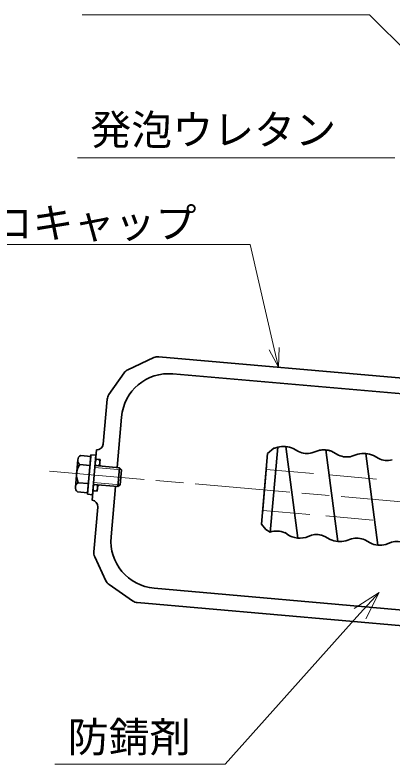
# Model space of a CAD drawing. Units: millimetres at full size, sheet at 1:2.5; details may follow other scales. Extents: x 1511 to 3191, y -1791 to -588.
# Drawn here: x 1894.2 to 2013.4, y -1025 to -788.3 of the extents above; entities that cross this region are included whole.
import ezdxf
from ezdxf.enums import TextEntityAlignment as Align

# ---------------------------------------------------------------- set-up
doc = ezdxf.new("R2010")
doc.units = ezdxf.units.MM
doc.header["$LTSCALE"] = 2.5
for name, pattern in [('CHAIN', [18.5, 12, -1.5, 3.5, -1.5]), ('CHAIN_DOUBLE_DASH', [23.5, 12, -1.5, 3.5, -1.5, 3.5, -1.5]), ('DASHED_SPACED', [12, 6, -6])]:
    doc.linetypes.add(name, pattern=pattern)
for name, color, linetype, lineweight in [('0_2', 7, 'Continuous', 13), ('1 外形線', 7, 'Continuous', 35), ('2 細線', 3, 'Continuous', 20), ('3 隠れ線', 2, 'DASHED_SPACED', 18), ('4 中心線', 1, 'CHAIN', 18), ('5 想像線', 6, 'CHAIN_DOUBLE_DASH', 18), ('6 寸法線', 4, 'Continuous', 18)]:
    doc.layers.add(name, color=color, linetype=linetype, lineweight=lineweight)
doc.styles.add('ＭＳ ゴシック', font='')
doc.styles.get('ＭＳ ゴシック').set_extended_font_data('MS Gothic')

msp = doc.modelspace()

# ---------------------------------------------------------------- linework, layer by layer
at = {"layer": '0_2'}
for p, q in [((1974.565, -894.144), (1977.486, -899.626)), ((1977.486, -899.626), (1976.131, -893.781)), ((1977.486, -899.626), (1977.697, -893.418)), ((2009.258, -970.773), (2001.451, -975.86)), ((2009.258, -970.773), (2003.246, -977.471)), ((2005.041, -979.082), (2009.258, -970.773))]:
    msp.add_line(p, q, dxfattribs=at)
at = {"layer": '1 外形線'}
for p, q in [((1929.894, -900.419), (1938.116, -896.585)), ((2036.082, -904.753), (1939.645, -896.316)), ((1923.891, -908.292), (1928.705, -901.417)), ((2035.611, -909.731), (1944.138, -901.728)), ((1923.36, -909.751), (1922.123, -923.893)), ((1927.888, -915.363), (1926.493, -931.302)), ((1975.975, -925.244), (1974.063, -926.849)), ((1977.245, -924.9), (1974.886, -951.863)), ((1976.333, -925.155), (1977.245, -924.9)), ((1979.775, -924.67), (1983.616, -953.615)), ((1983.85, -926.297), (1982.159, -925.33)), ((1918.16, -927.789), (1914.972, -927.51)), ((1918.201, -927.315), (1917.112, -939.767)), ((1919.795, -927.454), (1918.201, -927.315)), ((1918.706, -939.906), (1919.795, -927.454)), ((1919.956, -925.711), (1919.259, -933.681)), ((1972.102, -949.263), (1974.063, -926.849)), ((1989.896, -926.007), (1988.063, -926.666)), ((1989.896, -926.007), (1988.063, -926.665)), ((1992.426, -925.777), (1996.268, -954.722)), ((1996.502, -927.404), (1994.811, -926.437)), ((2002.548, -927.114), (2000.715, -927.772)), ((2005.078, -926.884), (2008.92, -955.829)), ((2009.154, -928.511), (2007.463, -927.544)), ((1913.294, -937.506), (1914.049, -928.879)), ((1917.153, -939.292), (1918.16, -927.789)), ((1921.089, -928.822), (1919.694, -928.7)), ((1921.089, -928.822), (1920.915, -930.814)), ((1917.908, -930.665), (1914.72, -930.386)), ((1919.512, -930.692), (1927.269, -931.37)), ((1921.413, -930.858), (1920.958, -930.316)), ((1926.746, -937.347), (1927.269, -931.37)), ((1927.269, -931.37), (1927.826, -932.035)), ((1927.826, -932.035), (1927.41, -936.79)), ((1973.707, -930.916), (1972.399, -945.859)), ((1917.405, -936.417), (1914.217, -936.138)), ((1918.997, -936.67), (1918.561, -941.651)), ((1918.989, -936.669), (1926.746, -937.347)), ((1920.217, -938.784), (1920.392, -936.792)), ((1920.89, -936.835), (1920.348, -937.29)), ((1927.41, -936.79), (1926.746, -937.347)), ((1917.153, -939.292), (1913.965, -939.013)), ((1920.217, -938.784), (1918.823, -938.662)), ((1925.97, -937.28), (1924.576, -953.219)), ((1917.112, -939.767), (1918.706, -939.906)), ((1920.379, -943.817), (1919.142, -957.959)), ((1972.102, -949.263), (1973.465, -950.888)), ((1974.897, -951.729), (1973.465, -950.888)), ((1987.913, -952.721), (1986.079, -953.38)), ((1987.912, -952.722), (1986.079, -953.381)), ((1993.816, -954.057), (1992.125, -953.09)), ((2000.564, -953.828), (1998.731, -954.487)), ((2006.468, -955.164), (2004.777, -954.197)), ((2013.216, -954.935), (2011.383, -955.594)), ((1919.412, -959.489), (1922.959, -967.095)), ((1923.957, -968.284), (1931.388, -973.488)), ((2029.685, -977.472), (1938.212, -969.469)), ((2029.283, -982.456), (1932.847, -974.019))]:
    msp.add_line(p, q, dxfattribs=at)
for centre, radius, start, end in [((1939.384, -899.304), 3, 85, 115), ((1942.831, -916.671), 15, 85, 175), ((1931.162, -903.138), 3, 115, 145), ((1926.348, -910.013), 3, 145, 175), ((1920.13, -923.719), 2, 265, 355), ((1974.716, -919.377), 6, 282.11443, 285.63395), ((1979.131, -931.641), 7, 64.36613, 105.63387), ((1915.745, -929.027), 1.702, 117.0046, 232.99539), ((1986.446, -920.887), 6, 244.36789, 285.63395), ((1986.446, -920.888), 6, 244.36789, 285.63395), ((1991.783, -932.748), 7, 64.36613, 105.63387), ((1991.783, -932.748), 7, 69.81803, 105.63387), ((1991.783, -932.748), 7, 69.81803, 105.63387), ((1999.098, -921.994), 6, 244.36789, 285.63395), ((2004.434, -933.855), 7, 64.36613, 105.63387), ((2011.749, -923.101), 6, 244.36789, 285.63395), ((1919.259, -933.681), 5.608, 144.02089, 205.97911), ((1914.99, -937.654), 1.702, 117.0046, 232.99539), ((1918.387, -943.643), 2, 355, 85), ((1939.519, -954.526), 15, 175, 265), ((1976.878, -957.393), 6, 64.36605, 109.81118), ((1984.193, -946.64), 7, 228.55133, 285.63387), ((1989.53, -958.499), 6, 64.36605, 105.6363), ((1989.53, -958.5), 6, 67.20935, 105.6363), ((2002.181, -959.606), 6, 64.36605, 105.6363), ((1996.845, -947.746), 7, 244.36613, 285.63387), ((2009.496, -948.853), 7, 244.36613, 285.63387), ((2014.833, -960.713), 6, 64.36605, 105.6363), ((1922.131, -958.221), 3, 175, 205), ((1925.677, -965.827), 3, 205, 235), ((1933.109, -971.03), 3, 235, 265)]:
    msp.add_arc(centre, radius, start, end, dxfattribs=at)
at = {"layer": '2 細線'}
for p, q in [((1927.826, -932.035), (1919.458, -931.303)), ((1925.882, -931.249), (1926.493, -931.302)), ((1927.41, -936.79), (1919.042, -936.058)), ((1925.359, -937.226), (1925.97, -937.28))]:
    msp.add_line(p, q, dxfattribs=at)
at = {"layer": '3 隠れ線'}
for p, q in [((1973.62, -931.912), (1993.544, -933.655)), ((1993.544, -933.655), (2021.408, -936.093)), ((1972.487, -944.863), (1992.41, -946.606)), ((1992.41, -946.606), (2020.275, -949.044))]:
    msp.add_line(p, q, dxfattribs=at)
at = {"layer": '4 中心線'}
msp.add_line((1905.125, -932.445), (2597.667, -993.032), dxfattribs=at)
at = {"layer": '5 想像線'}
for centre, major_axis in [((1920.282, -929.772), (0.089, 1.013)), ((1919.587, -937.709), (-0.089, -1.013))]:
    msp.add_ellipse(centre, major_axis=major_axis, ratio=0.688699, dxfattribs=at)
at = {"layer": '6 寸法線'}
for p, q in [((2006.237, -788.34), (1915.437, -788.34)), ((2077.619, -859.237), (2006.237, -788.34)), ((2014.204, -833.509), (1914.004, -833.509)), ((1968.501, -860.861), (1819.186, -860.861)), ((1976.131, -893.781), (1968.501, -860.861)), ((2003.246, -977.471), (1960.587, -1025)), ((1960.587, -1025), (1906.787, -1025))]:
    msp.add_line(p, q, dxfattribs=at)

# ---------------------------------------------------------------- texts
at = {"layer": '6 寸法線', "style": 'ＭＳ ゴシック'}
for s, p in [('発泡ウレタン', (1918.004, -832.194)), ('ＳＴマイクロキャップ', (1822.072, -861.65)), ('防錆剤', (1910.862, -1024.068))]:
    msp.add_text(s, height=9.494, dxfattribs=at).set_placement(p, align=Align.BOTTOM_LEFT)

doc.saveas('drawing.dxf')
